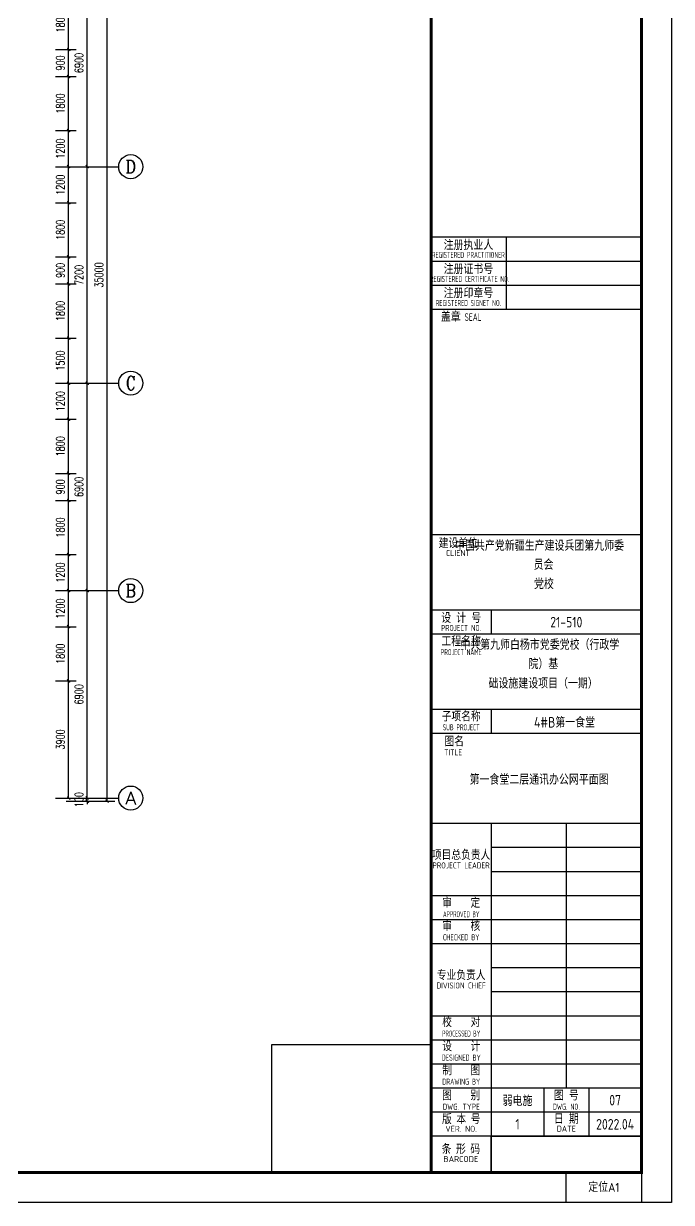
# Model space of a CAD drawing. Extents: x 1252172 to 1336272, y -987752 to -826269.
# Drawn here: x 1314705 to 1336272, y -987752 to -948543 of the extents above; entities that cross this region are included whole.
import ezdxf
from ezdxf.enums import TextEntityAlignment as Align

# ---------------------------------------------------------------- set-up
doc = ezdxf.new("R2010")
doc.units = 0
doc.header["$LTSCALE"] = 1000
doc.header["$PDSIZE"] = 50
for name, color, linetype in [('1-建筑底图', 8, 'Continuous'), ('AXIS_TEXT', 7, 'Continuous'), ('BTTK', 7, 'Continuous'), ('PUB_TITLE', 7, 'Continuous'), ('电-标注', 1, 'Continuous')]:
    doc.layers.add(name, color=color, linetype=linetype)
doc.layers.add('yichutu', color=7, linetype='Continuous', true_color=0xffffff, plot=False)
doc.layers.add('条形码', color=7, linetype='Continuous', plot=False)
doc.layers.add('验收章', color=7, linetype='Continuous', plot=False)
doc.styles.add('_TCH_AXIS', font='COMPLEX', dxfattribs={"bigfont": 'GBCBIG'})
doc.styles.add('A_DIM_T3', font='SIMPLEX', dxfattribs={"width": 0.7, "bigfont": 'HZ'})
doc.styles.add('COMPLEX', font='COMPLEX')
doc.styles.add('HZ(TK)', font='geniso.shx', dxfattribs={"width": 0.9, "bigfont": 'hztxt.shx'})
doc.dimstyles.new('_TCH_ARCH&&100', dxfattribs={"dimtxt": 280, "dimasz": 100, "dimexe": 250, "dimexo": 300, "dimgap": 135, "dimtad": 1, "dimdec": 0, "dimzin": 0, "dimdsep": 46, "dimtxsty": 'A_DIM_T3', "dimblk": 'ARCHTICK', "dimcen": 0.09, "dimclrt": 7, "dimazin": 2, "dimtfac": 1, "dimtdec": 0, "dimtix": 1, "dimtmove": 2, "dimatfit": 3, "dimfxl": 150, "dimtolj": 1, "dimtzin": 0, "dimarcsym": 0})

# ---------------------------------------------------------------- blocks, each defined once
blk = doc.blocks.new('vhtemplate_2020年新竖式图框_A1')
at = {"layer": 'BTTK'}
for p, q in [((831, 321.01), (761, 321.01)), ((786, 321.01), (786, 297.01)), ((831, 313.01), (761, 313.01)), ((831, 305.01), (761, 305.01)), ((831, 305.01), (761, 305.01)), ((786, 305.01), (786, 297.01)), ((831, 297.01), (761, 297.01)), ((831, 222), (761, 222)), ((831, 197), (761, 197)), ((781, 197), (781, 189)), ((831, 189), (761, 189)), ((831, 164), (761, 164)), ((781, 164), (781, 156)), ((831, 156), (761, 156)), ((831, 126), (761, 126)), ((781, 126), (781, 10)), ((806, 126), (806, 38)), ((831, 118), (781, 118)), ((831, 110), (781, 110)), ((831, 102), (761, 102)), ((831, 94), (761, 94)), ((831, 86), (761, 86)), ((831, 78), (781, 78)), ((831, 70), (781, 70)), ((831, 62), (761, 62)), ((831, 54), (761, 54)), ((831, 46), (761, 46)), ((831, 38), (761, 38)), ((798.5, 38), (798.5, 22)), ((813.5, 38), (813.5, 22)), ((831, 30), (761, 30)), ((831, 22), (761, 22))]:
    blk.add_line(p, q, dxfattribs=at)
at = {"layer": 'PUB_TITLE', "color": 7}
blk.add_lwpolyline([(0, 594), (841, 594), (841, 0), (0, 0)], close=True, dxfattribs=at)
at = {"layer": 'PUB_TITLE', "const_width": 1}
blk.add_lwpolyline([(25, 10), (831, 10), (831, 584), (25, 584)], close=True, dxfattribs=at)
blk.add_lwpolyline([(761, 10), (761, 584)], dxfattribs=at)
at = {"layer": '条形码'}
blk.add_lwpolyline([(781, 22), (831, 22), (831, 10), (781, 10)], close=True, dxfattribs=at)
at = {"layer": '验收章'}
for points in [[(761, 10), (707.93, 10), (707.93, 52.53), (761, 52.53)], [(806, 10), (831, 10), (831, 0), (806, 0)]]:
    blk.add_lwpolyline(points, close=True, dxfattribs=at)
at = {"layer": 'BTTK', "style": 'HZ(TK)'}
for s, height, p in [('注册执业人', 3, (773.42, 318.32)), ('注册证书号', 3, (773.42, 310.32)), ('注册印章号', 3, (773.42, 302.32)), ('CLIENT', 2, (769.95, 215.99)), ('设 计 号', 3, (771, 194.28)), ('工程名称', 3, (771, 186.52)), ('图 号', 3, (806, 35.46)), ('日 期', 3, (806, 27.67)), ('VER. NO.', 2, (771, 24.48)), ('DATE', 2, (806, 24.52))]:
    blk.add_text(s, height=height, dxfattribs=at).set_placement(p, align=Align.MIDDLE_CENTER)
for s, height, width, p in [('REGISTERED PRACTITIONER', 2, 0.65, (773.39, 315.16)), ('REGISTERED CERTIFICATE NO.', 2, 0.65, (773.78, 307.16)), ('REGISTERED SIGNET NO.', 2, 0.65, (773.39, 299.16)), ('建设单位', 3, 0.8, (770.01, 219.17)), ('PROJECT NO.', 2, 0.75, (771, 191.07)), ('PROJECT NAME', 2, 0.65, (771, 183.03)), ('子项名称', 3, 0.9, (771, 161.52)), ('SUB PROJECT', 2, 0.65, (771, 158.01)), ('项目总负责人', 3, 0.9, (770.96, 115.45)), ('PROJECT LEADER', 2, 0.8, (770.96, 112.09)), ('审    定', 3, 0.9, (771.02, 99.52)), ('APPROVED BY', 2, 0.6, (771.02, 95.87)), ('审    核', 3, 0.9, (771.02, 91.83)), ('CHECKED BY', 2, 0.7, (771.02, 88.18)), ('专业负责人', 3, 0.9, (771, 75.48)), ('DIVISION CHIEF', 2, 0.8, (771, 72.15)), ('校    对', 3, 0.9, (771.02, 59.83)), ('PROCESSED BY', 2, 0.6, (771.02, 56.17)), ('设    计', 3, 0.9, (771.02, 51.83)), ('DESIGNED BY', 2, 0.7, (771.02, 48.17)), ('制    图', 3, 0.9, (771.02, 43.83)), ('DRAWING BY', 2, 0.7, (771.02, 40.17)), ('图    别', 3, 0.9, (771.02, 35.5)), ('DWG. TYPE', 2, 0.8, (771.02, 31.84)), ('DWG. NO.', 2, 0.7, (806, 31.84)), ('版 本 号', 3, 0.9, (771.02, 27.57)), ('条 形 码', 3, 0.9, (770.9, 17.6)), ('BARCODE', 2, 0.95, (770.9, 14.42))]:
    blk.add_text(s, height=height, dxfattribs=dict(at, width=width)).set_placement(p, align=Align.MIDDLE_CENTER)
at = {"layer": 'BTTK', "color": 1, "style": 'HZ(TK)'}
blk.add_text('盖章  ', height=3, dxfattribs=at).set_placement((769.25, 294.46), align=Align.MIDDLE_CENTER)
at = {"layer": 'BTTK', "color": 1, "style": 'HZ(TK)', "width": 0.65}
blk.add_text('SEAL', height=2.5, dxfattribs=at).set_placement((774.96, 294.46), align=Align.MIDDLE_CENTER)
at = {"layer": 'BTTK', "style": 'HZ(TK)'}
for s, height, width, p in [('图名', 3, 0.9, (765.46, 153.22)), ('TITLE', 2, 0.8, (765.4, 149.68))]:
    blk.add_text(s, height=height, dxfattribs=dict(at, width=width)).set_placement(p, align=Align.MIDDLE_LEFT)
at = {"layer": 'BTTK', "color": 4, "style": 'HZ(TK)', "width": 0.9}
for tag, p in [('合作单位', (796, 511.5)), ('建设单位', (796, 209.5)), ('工程名称', (796, 176.5)), ('子项名称', (806, 160)), ('图纸名称', (796, 141))]:
    blk.add_attdef(tag, text='', height=3.5, dxfattribs=at).set_placement(p, align=Align.MIDDLE_CENTER)
for tag, p in [('注册证书号', (808.5, 309.01)), ('注册印章号', (808.5, 301.01)), ('设计号', (806, 193)), ('图别', (789.75, 34)), ('图号', (822.25, 34)), ('版本号', (789.75, 26)), ('日期', (822.25, 26))]:
    blk.add_attdef(tag, text='', height=3.5, dxfattribs=at).set_placement(p, align=Align.MIDDLE)
at = {"layer": '验收章', "style": 'HZ(TK)'}
blk.add_text('定位A1', height=3, dxfattribs=at).set_placement((818.5, 5), align=Align.MIDDLE_CENTER)
blk = doc.blocks.new('yct-841-594-84100-59400-100-1000.0')
at = {"layer": 'yichutu', "color": 7, "true_color": 0xffffff}
blk.add_lwpolyline([(0, 0), (0, 59400), (84100, 59400), (84100, 0)], close=True, dxfattribs=at)
blk = doc.blocks.new('_ArchTick')
at = {"color": 0, "linetype": 'ByBlock', "const_width": 0.4}
blk.add_lwpolyline([(-0.5, -0.5), (0.5, 0.5)], dxfattribs=at)
blk = doc.blocks.new('*D225')
at = {"layer": '1-建筑底图', "color": 0, "lineweight": -2, "transparency": 16777216}
for p, q in [((1123995, -974910), (1124745, -974910)), ((1123995, -975010), (1124745, -975010)), ((1124495, -974910), (1124495, -974810)), ((1124495, -975010), (1124495, -974910)), ((1124495, -975010), (1124495, -975110))]:
    blk.add_line(p, q, dxfattribs=at)
at = {"layer": 'Defpoints', "color": 0}
for p in [(1123695, -974910), (1123695, -975010), (1124495, -974910)]:
    blk.add_point(p, dxfattribs=at)
at = {"layer": '1-建筑底图', "color": 0, "lineweight": -2, "transparency": 16777216, "xscale": 100, "yscale": 100, "zscale": 100}
for p, rotation in [((1124495, -974910), 270), ((1124495, -975010), 90)]:
    blk.add_blockref('_ArchTick', p, dxfattribs=dict(at, rotation=rotation))
at = {"layer": '1-建筑底图', "color": 7, "transparency": 16777216, "insert": (1124220, -974960), "char_height": 280, "attachment_point": 5, "rotation": 90, "style": 'A_DIM_T3'}
blk.add_mtext('\\A1;100', dxfattribs=at)
blk = doc.blocks.new('*D226')
at = {"layer": '1-建筑底图', "color": 0, "lineweight": -2, "transparency": 16777216}
for p, q in [((1123995, -968010), (1124745, -968010)), ((1124495, -974910), (1124495, -968010)), ((1123995, -974910), (1124745, -974910))]:
    blk.add_line(p, q, dxfattribs=at)
at = {"layer": 'Defpoints', "color": 0}
for p in [(1123695, -968010), (1124495, -968010), (1123695, -974910)]:
    blk.add_point(p, dxfattribs=at)
at = {"layer": '1-建筑底图', "color": 0, "lineweight": -2, "transparency": 16777216, "xscale": 100, "yscale": 100, "zscale": 100}
for p, rotation in [((1124495, -968010), 90), ((1124495, -974910), 270)]:
    blk.add_blockref('_ArchTick', p, dxfattribs=dict(at, rotation=rotation))
at = {"layer": '1-建筑底图', "color": 7, "transparency": 16777216, "insert": (1124220, -971460), "char_height": 280, "attachment_point": 5, "rotation": 90, "style": 'A_DIM_T3'}
blk.add_mtext('\\A1;6900', dxfattribs=at)
blk = doc.blocks.new('*D227')
at = {"layer": '1-建筑底图', "color": 0, "lineweight": -2, "transparency": 16777216}
for p, q in [((1123995, -961110), (1124745, -961110)), ((1124495, -968010), (1124495, -961110)), ((1123995, -968010), (1124745, -968010))]:
    blk.add_line(p, q, dxfattribs=at)
at = {"layer": 'Defpoints', "color": 0}
for p in [(1123695, -961110), (1124495, -961110), (1123695, -968010)]:
    blk.add_point(p, dxfattribs=at)
at = {"layer": '1-建筑底图', "color": 0, "lineweight": -2, "transparency": 16777216, "xscale": 100, "yscale": 100, "zscale": 100}
for p, rotation in [((1124495, -961110), 90), ((1124495, -968010), 270)]:
    blk.add_blockref('_ArchTick', p, dxfattribs=dict(at, rotation=rotation))
at = {"layer": '1-建筑底图', "color": 7, "transparency": 16777216, "insert": (1124220, -964560), "char_height": 280, "attachment_point": 5, "rotation": 90, "style": 'A_DIM_T3'}
blk.add_mtext('\\A1;6900', dxfattribs=at)
blk = doc.blocks.new('*D228')
at = {"layer": '1-建筑底图', "color": 0, "lineweight": -2, "transparency": 16777216}
for p, q in [((1123995, -953910), (1124745, -953910)), ((1124495, -961110), (1124495, -953910)), ((1123995, -961110), (1124745, -961110))]:
    blk.add_line(p, q, dxfattribs=at)
at = {"layer": 'Defpoints', "color": 0}
for p in [(1123695, -953910), (1124495, -953910), (1123695, -961110)]:
    blk.add_point(p, dxfattribs=at)
at = {"layer": '1-建筑底图', "color": 0, "lineweight": -2, "transparency": 16777216, "xscale": 100, "yscale": 100, "zscale": 100}
for p, rotation in [((1124495, -953910), 90), ((1124495, -961110), 270)]:
    blk.add_blockref('_ArchTick', p, dxfattribs=dict(at, rotation=rotation))
at = {"layer": '1-建筑底图', "color": 7, "transparency": 16777216, "insert": (1124220, -957510), "char_height": 280, "attachment_point": 5, "rotation": 90, "style": 'A_DIM_T3'}
blk.add_mtext('\\A1;7200', dxfattribs=at)
blk = doc.blocks.new('*D229')
at = {"layer": '1-建筑底图', "color": 0, "lineweight": -2, "transparency": 16777216}
for p, q in [((1123995, -947010), (1124745, -947010)), ((1124495, -953910), (1124495, -947010)), ((1123995, -953910), (1124745, -953910))]:
    blk.add_line(p, q, dxfattribs=at)
at = {"layer": 'Defpoints', "color": 0}
for p in [(1123695, -947010), (1124495, -947010), (1123695, -953910)]:
    blk.add_point(p, dxfattribs=at)
at = {"layer": '1-建筑底图', "color": 0, "lineweight": -2, "transparency": 16777216, "xscale": 100, "yscale": 100, "zscale": 100}
for p, rotation in [((1124495, -947010), 90), ((1124495, -953910), 270)]:
    blk.add_blockref('_ArchTick', p, dxfattribs=dict(at, rotation=rotation))
at = {"layer": '1-建筑底图', "color": 7, "transparency": 16777216, "insert": (1124220, -950460), "char_height": 280, "attachment_point": 5, "rotation": 90, "style": 'A_DIM_T3'}
blk.add_mtext('\\A1;6900', dxfattribs=at)
blk = doc.blocks.new('*D232')
at = {"layer": '1-建筑底图', "color": 0, "lineweight": -2, "transparency": 16777216}
for p, q in [((1123798, -940010), (1125409, -940010)), ((1125159, -975010), (1125159, -940010)), ((1123798, -975010), (1125409, -975010))]:
    blk.add_line(p, q, dxfattribs=at)
at = {"layer": 'Defpoints', "color": 0}
for p in [(1123498, -940010), (1125159, -940010), (1123498, -975010)]:
    blk.add_point(p, dxfattribs=at)
at = {"layer": '1-建筑底图', "color": 0, "lineweight": -2, "transparency": 16777216, "xscale": 100, "yscale": 100, "zscale": 100}
for p, rotation in [((1125159, -940010), 90), ((1125159, -975010), 270)]:
    blk.add_blockref('_ArchTick', p, dxfattribs=dict(at, rotation=rotation))
at = {"layer": '1-建筑底图', "color": 7, "transparency": 16777216, "insert": (1124884, -957510), "char_height": 280, "attachment_point": 5, "rotation": 90, "style": 'A_DIM_T3'}
blk.add_mtext('\\A1;35000', dxfattribs=at)
blk = doc.blocks.new('*D284')
at = {"layer": '1-建筑底图', "color": 0, "lineweight": -2, "transparency": 16777216}
for p, q in [((1123433, -948210), (1124125, -948210)), ((1123875, -950010), (1123875, -948210)), ((1123433, -950010), (1124125, -950010))]:
    blk.add_line(p, q, dxfattribs=at)
at = {"layer": 'Defpoints', "color": 0}
for p in [(1123133, -948210), (1123875, -948210), (1123133, -950010)]:
    blk.add_point(p, dxfattribs=at)
at = {"layer": '1-建筑底图', "color": 0, "lineweight": -2, "transparency": 16777216, "xscale": 100, "yscale": 100, "zscale": 100}
for p, rotation in [((1123875, -948210), 90), ((1123875, -950010), 270)]:
    blk.add_blockref('_ArchTick', p, dxfattribs=dict(at, rotation=rotation))
at = {"layer": '1-建筑底图', "color": 7, "transparency": 16777216, "insert": (1123600, -949110), "char_height": 280, "attachment_point": 5, "rotation": 90, "style": 'A_DIM_T3'}
blk.add_mtext('\\A1;1800', dxfattribs=at)
blk = doc.blocks.new('*D285')
at = {"layer": '1-建筑底图', "color": 0, "lineweight": -2, "transparency": 16777216}
for p, q in [((1123433, -950010), (1124125, -950010)), ((1123875, -950910), (1123875, -950010)), ((1123433, -950910), (1124125, -950910))]:
    blk.add_line(p, q, dxfattribs=at)
at = {"layer": 'Defpoints', "color": 0}
for p in [(1123133, -950010), (1123875, -950010), (1123133, -950910)]:
    blk.add_point(p, dxfattribs=at)
at = {"layer": '1-建筑底图', "color": 0, "lineweight": -2, "transparency": 16777216, "xscale": 100, "yscale": 100, "zscale": 100}
for p, rotation in [((1123875, -950010), 90), ((1123875, -950910), 270)]:
    blk.add_blockref('_ArchTick', p, dxfattribs=dict(at, rotation=rotation))
at = {"layer": '1-建筑底图', "color": 7, "transparency": 16777216, "insert": (1123600, -950460), "char_height": 280, "attachment_point": 5, "rotation": 90, "style": 'A_DIM_T3'}
blk.add_mtext('\\A1;900', dxfattribs=at)
blk = doc.blocks.new('*D286')
at = {"layer": '1-建筑底图', "color": 0, "lineweight": -2, "transparency": 16777216}
for p, q in [((1123433, -950910), (1124125, -950910)), ((1123875, -952710), (1123875, -950910)), ((1123433, -952710), (1124125, -952710))]:
    blk.add_line(p, q, dxfattribs=at)
at = {"layer": 'Defpoints', "color": 0}
for p in [(1123133, -950910), (1123875, -950910), (1123133, -952710)]:
    blk.add_point(p, dxfattribs=at)
at = {"layer": '1-建筑底图', "color": 0, "lineweight": -2, "transparency": 16777216, "xscale": 100, "yscale": 100, "zscale": 100}
for p, rotation in [((1123875, -950910), 90), ((1123875, -952710), 270)]:
    blk.add_blockref('_ArchTick', p, dxfattribs=dict(at, rotation=rotation))
at = {"layer": '1-建筑底图', "color": 7, "transparency": 16777216, "insert": (1123600, -951810), "char_height": 280, "attachment_point": 5, "rotation": 90, "style": 'A_DIM_T3'}
blk.add_mtext('\\A1;1800', dxfattribs=at)
blk = doc.blocks.new('*D287')
at = {"layer": '1-建筑底图', "color": 0, "lineweight": -2, "transparency": 16777216}
for p, q in [((1123433, -952710), (1124125, -952710)), ((1123875, -953910), (1123875, -952710)), ((1123433, -953910), (1124125, -953910))]:
    blk.add_line(p, q, dxfattribs=at)
at = {"layer": 'Defpoints', "color": 0}
for p in [(1123133, -952710), (1123875, -952710), (1123133, -953910)]:
    blk.add_point(p, dxfattribs=at)
at = {"layer": '1-建筑底图', "color": 0, "lineweight": -2, "transparency": 16777216, "xscale": 100, "yscale": 100, "zscale": 100}
for p, rotation in [((1123875, -952710), 90), ((1123875, -953910), 270)]:
    blk.add_blockref('_ArchTick', p, dxfattribs=dict(at, rotation=rotation))
at = {"layer": '1-建筑底图', "color": 7, "transparency": 16777216, "insert": (1123600, -953310), "char_height": 280, "attachment_point": 5, "rotation": 90, "style": 'A_DIM_T3'}
blk.add_mtext('\\A1;1200', dxfattribs=at)
blk = doc.blocks.new('*D288')
at = {"layer": '1-建筑底图', "color": 0, "lineweight": -2, "transparency": 16777216}
for p, q in [((1123433, -953910), (1124125, -953910)), ((1123875, -955110), (1123875, -953910)), ((1123433, -955110), (1124125, -955110))]:
    blk.add_line(p, q, dxfattribs=at)
at = {"layer": 'Defpoints', "color": 0}
for p in [(1123133, -953910), (1123875, -953910), (1123133, -955110)]:
    blk.add_point(p, dxfattribs=at)
at = {"layer": '1-建筑底图', "color": 0, "lineweight": -2, "transparency": 16777216, "xscale": 100, "yscale": 100, "zscale": 100}
for p, rotation in [((1123875, -953910), 90), ((1123875, -955110), 270)]:
    blk.add_blockref('_ArchTick', p, dxfattribs=dict(at, rotation=rotation))
at = {"layer": '1-建筑底图', "color": 7, "transparency": 16777216, "insert": (1123600, -954510), "char_height": 280, "attachment_point": 5, "rotation": 90, "style": 'A_DIM_T3'}
blk.add_mtext('\\A1;1200', dxfattribs=at)
blk = doc.blocks.new('*D289')
at = {"layer": '1-建筑底图', "color": 0, "lineweight": -2, "transparency": 16777216}
for p, q in [((1123433, -955110), (1124125, -955110)), ((1123875, -956910), (1123875, -955110)), ((1123433, -956910), (1124125, -956910))]:
    blk.add_line(p, q, dxfattribs=at)
at = {"layer": 'Defpoints', "color": 0}
for p in [(1123133, -955110), (1123875, -955110), (1123133, -956910)]:
    blk.add_point(p, dxfattribs=at)
at = {"layer": '1-建筑底图', "color": 0, "lineweight": -2, "transparency": 16777216, "xscale": 100, "yscale": 100, "zscale": 100}
for p, rotation in [((1123875, -955110), 90), ((1123875, -956910), 270)]:
    blk.add_blockref('_ArchTick', p, dxfattribs=dict(at, rotation=rotation))
at = {"layer": '1-建筑底图', "color": 7, "transparency": 16777216, "insert": (1123600, -956010), "char_height": 280, "attachment_point": 5, "rotation": 90, "style": 'A_DIM_T3'}
blk.add_mtext('\\A1;1800', dxfattribs=at)
blk = doc.blocks.new('*D290')
at = {"layer": '1-建筑底图', "color": 0, "lineweight": -2, "transparency": 16777216}
for p, q in [((1123433, -956910), (1124125, -956910)), ((1123875, -957810), (1123875, -956910)), ((1123433, -957810), (1124125, -957810))]:
    blk.add_line(p, q, dxfattribs=at)
at = {"layer": 'Defpoints', "color": 0}
for p in [(1123133, -956910), (1123875, -956910), (1123133, -957810)]:
    blk.add_point(p, dxfattribs=at)
at = {"layer": '1-建筑底图', "color": 0, "lineweight": -2, "transparency": 16777216, "xscale": 100, "yscale": 100, "zscale": 100}
for p, rotation in [((1123875, -956910), 90), ((1123875, -957810), 270)]:
    blk.add_blockref('_ArchTick', p, dxfattribs=dict(at, rotation=rotation))
at = {"layer": '1-建筑底图', "color": 7, "transparency": 16777216, "insert": (1123600, -957360), "char_height": 280, "attachment_point": 5, "rotation": 90, "style": 'A_DIM_T3'}
blk.add_mtext('\\A1;900', dxfattribs=at)
blk = doc.blocks.new('*D291')
at = {"layer": '1-建筑底图', "color": 0, "lineweight": -2, "transparency": 16777216}
for p, q in [((1123433, -957810), (1124125, -957810)), ((1123875, -959610), (1123875, -957810)), ((1123433, -959610), (1124125, -959610))]:
    blk.add_line(p, q, dxfattribs=at)
at = {"layer": 'Defpoints', "color": 0}
for p in [(1123133, -957810), (1123875, -957810), (1123133, -959610)]:
    blk.add_point(p, dxfattribs=at)
at = {"layer": '1-建筑底图', "color": 0, "lineweight": -2, "transparency": 16777216, "xscale": 100, "yscale": 100, "zscale": 100}
for p, rotation in [((1123875, -957810), 90), ((1123875, -959610), 270)]:
    blk.add_blockref('_ArchTick', p, dxfattribs=dict(at, rotation=rotation))
at = {"layer": '1-建筑底图', "color": 7, "transparency": 16777216, "insert": (1123600, -958710), "char_height": 280, "attachment_point": 5, "rotation": 90, "style": 'A_DIM_T3'}
blk.add_mtext('\\A1;1800', dxfattribs=at)
blk = doc.blocks.new('*D292')
at = {"layer": '1-建筑底图', "color": 0, "lineweight": -2, "transparency": 16777216}
for p, q in [((1123433, -959610), (1124125, -959610)), ((1123875, -961110), (1123875, -959610)), ((1123433, -961110), (1124125, -961110))]:
    blk.add_line(p, q, dxfattribs=at)
at = {"layer": 'Defpoints', "color": 0}
for p in [(1123133, -959610), (1123875, -959610), (1123133, -961110)]:
    blk.add_point(p, dxfattribs=at)
at = {"layer": '1-建筑底图', "color": 0, "lineweight": -2, "transparency": 16777216, "xscale": 100, "yscale": 100, "zscale": 100}
for p, rotation in [((1123875, -959610), 90), ((1123875, -961110), 270)]:
    blk.add_blockref('_ArchTick', p, dxfattribs=dict(at, rotation=rotation))
at = {"layer": '1-建筑底图', "color": 7, "transparency": 16777216, "insert": (1123600, -960360), "char_height": 280, "attachment_point": 5, "rotation": 90, "style": 'A_DIM_T3'}
blk.add_mtext('\\A1;1500', dxfattribs=at)
blk = doc.blocks.new('*D293')
at = {"layer": '1-建筑底图', "color": 0, "lineweight": -2, "transparency": 16777216}
for p, q in [((1123433, -961110), (1124125, -961110)), ((1123875, -962310), (1123875, -961110)), ((1123433, -962310), (1124125, -962310))]:
    blk.add_line(p, q, dxfattribs=at)
at = {"layer": 'Defpoints', "color": 0}
for p in [(1123133, -961110), (1123875, -961110), (1123133, -962310)]:
    blk.add_point(p, dxfattribs=at)
at = {"layer": '1-建筑底图', "color": 0, "lineweight": -2, "transparency": 16777216, "xscale": 100, "yscale": 100, "zscale": 100}
for p, rotation in [((1123875, -961110), 90), ((1123875, -962310), 270)]:
    blk.add_blockref('_ArchTick', p, dxfattribs=dict(at, rotation=rotation))
at = {"layer": '1-建筑底图', "color": 7, "transparency": 16777216, "insert": (1123600, -961710), "char_height": 280, "attachment_point": 5, "rotation": 90, "style": 'A_DIM_T3'}
blk.add_mtext('\\A1;1200', dxfattribs=at)
blk = doc.blocks.new('*D294')
at = {"layer": '1-建筑底图', "color": 0, "lineweight": -2, "transparency": 16777216}
for p, q in [((1123433, -962310), (1124125, -962310)), ((1123875, -964110), (1123875, -962310)), ((1123433, -964110), (1124125, -964110))]:
    blk.add_line(p, q, dxfattribs=at)
at = {"layer": 'Defpoints', "color": 0}
for p in [(1123133, -962310), (1123875, -962310), (1123133, -964110)]:
    blk.add_point(p, dxfattribs=at)
at = {"layer": '1-建筑底图', "color": 0, "lineweight": -2, "transparency": 16777216, "xscale": 100, "yscale": 100, "zscale": 100}
for p, rotation in [((1123875, -962310), 90), ((1123875, -964110), 270)]:
    blk.add_blockref('_ArchTick', p, dxfattribs=dict(at, rotation=rotation))
at = {"layer": '1-建筑底图', "color": 7, "transparency": 16777216, "insert": (1123600, -963210), "char_height": 280, "attachment_point": 5, "rotation": 90, "style": 'A_DIM_T3'}
blk.add_mtext('\\A1;1800', dxfattribs=at)
blk = doc.blocks.new('*D295')
at = {"layer": '1-建筑底图', "color": 0, "lineweight": -2, "transparency": 16777216}
for p, q in [((1123433, -964110), (1124125, -964110)), ((1123875, -965010), (1123875, -964110)), ((1123433, -965010), (1124125, -965010))]:
    blk.add_line(p, q, dxfattribs=at)
at = {"layer": 'Defpoints', "color": 0}
for p in [(1123133, -964110), (1123875, -964110), (1123133, -965010)]:
    blk.add_point(p, dxfattribs=at)
at = {"layer": '1-建筑底图', "color": 0, "lineweight": -2, "transparency": 16777216, "xscale": 100, "yscale": 100, "zscale": 100}
for p, rotation in [((1123875, -964110), 90), ((1123875, -965010), 270)]:
    blk.add_blockref('_ArchTick', p, dxfattribs=dict(at, rotation=rotation))
at = {"layer": '1-建筑底图', "color": 7, "transparency": 16777216, "insert": (1123600, -964560), "char_height": 280, "attachment_point": 5, "rotation": 90, "style": 'A_DIM_T3'}
blk.add_mtext('\\A1;900', dxfattribs=at)
blk = doc.blocks.new('*D296')
at = {"layer": '1-建筑底图', "color": 0, "lineweight": -2, "transparency": 16777216}
for p, q in [((1123433, -965010), (1124125, -965010)), ((1123875, -966810), (1123875, -965010)), ((1123433, -966810), (1124125, -966810))]:
    blk.add_line(p, q, dxfattribs=at)
at = {"layer": 'Defpoints', "color": 0}
for p in [(1123133, -965010), (1123875, -965010), (1123133, -966810)]:
    blk.add_point(p, dxfattribs=at)
at = {"layer": '1-建筑底图', "color": 0, "lineweight": -2, "transparency": 16777216, "xscale": 100, "yscale": 100, "zscale": 100}
for p, rotation in [((1123875, -965010), 90), ((1123875, -966810), 270)]:
    blk.add_blockref('_ArchTick', p, dxfattribs=dict(at, rotation=rotation))
at = {"layer": '1-建筑底图', "color": 7, "transparency": 16777216, "insert": (1123600, -965910), "char_height": 280, "attachment_point": 5, "rotation": 90, "style": 'A_DIM_T3'}
blk.add_mtext('\\A1;1800', dxfattribs=at)
blk = doc.blocks.new('*D297')
at = {"layer": '1-建筑底图', "color": 0, "lineweight": -2, "transparency": 16777216}
for p, q in [((1123433, -966810), (1124125, -966810)), ((1123875, -968010), (1123875, -966810)), ((1123433, -968010), (1124125, -968010))]:
    blk.add_line(p, q, dxfattribs=at)
at = {"layer": 'Defpoints', "color": 0}
for p in [(1123133, -966810), (1123875, -966810), (1123133, -968010)]:
    blk.add_point(p, dxfattribs=at)
at = {"layer": '1-建筑底图', "color": 0, "lineweight": -2, "transparency": 16777216, "xscale": 100, "yscale": 100, "zscale": 100}
for p, rotation in [((1123875, -966810), 90), ((1123875, -968010), 270)]:
    blk.add_blockref('_ArchTick', p, dxfattribs=dict(at, rotation=rotation))
at = {"layer": '1-建筑底图', "color": 7, "transparency": 16777216, "insert": (1123600, -967410), "char_height": 280, "attachment_point": 5, "rotation": 90, "style": 'A_DIM_T3'}
blk.add_mtext('\\A1;1200', dxfattribs=at)
blk = doc.blocks.new('*D298')
at = {"layer": '1-建筑底图', "color": 0, "lineweight": -2, "transparency": 16777216}
for p, q in [((1123433, -968010), (1124125, -968010)), ((1123875, -969210), (1123875, -968010)), ((1123433, -969210), (1124125, -969210))]:
    blk.add_line(p, q, dxfattribs=at)
at = {"layer": 'Defpoints', "color": 0}
for p in [(1123133, -968010), (1123875, -968010), (1123133, -969210)]:
    blk.add_point(p, dxfattribs=at)
at = {"layer": '1-建筑底图', "color": 0, "lineweight": -2, "transparency": 16777216, "xscale": 100, "yscale": 100, "zscale": 100}
for p, rotation in [((1123875, -968010), 90), ((1123875, -969210), 270)]:
    blk.add_blockref('_ArchTick', p, dxfattribs=dict(at, rotation=rotation))
at = {"layer": '1-建筑底图', "color": 7, "transparency": 16777216, "insert": (1123600, -968610), "char_height": 280, "attachment_point": 5, "rotation": 90, "style": 'A_DIM_T3'}
blk.add_mtext('\\A1;1200', dxfattribs=at)
blk = doc.blocks.new('*D299')
at = {"layer": '1-建筑底图', "color": 0, "lineweight": -2, "transparency": 16777216}
for p, q in [((1123433, -969210), (1124125, -969210)), ((1123875, -971010), (1123875, -969210)), ((1123433, -971010), (1124125, -971010))]:
    blk.add_line(p, q, dxfattribs=at)
at = {"layer": 'Defpoints', "color": 0}
for p in [(1123133, -969210), (1123875, -969210), (1123133, -971010)]:
    blk.add_point(p, dxfattribs=at)
at = {"layer": '1-建筑底图', "color": 0, "lineweight": -2, "transparency": 16777216, "xscale": 100, "yscale": 100, "zscale": 100}
for p, rotation in [((1123875, -969210), 90), ((1123875, -971010), 270)]:
    blk.add_blockref('_ArchTick', p, dxfattribs=dict(at, rotation=rotation))
at = {"layer": '1-建筑底图', "color": 7, "transparency": 16777216, "insert": (1123600, -970110), "char_height": 280, "attachment_point": 5, "rotation": 90, "style": 'A_DIM_T3'}
blk.add_mtext('\\A1;1800', dxfattribs=at)
blk = doc.blocks.new('*D300')
at = {"layer": '1-建筑底图', "color": 0, "lineweight": -2, "transparency": 16777216}
for p, q in [((1123433, -971010), (1124125, -971010)), ((1123875, -974910), (1123875, -971010)), ((1123433, -974910), (1124125, -974910))]:
    blk.add_line(p, q, dxfattribs=at)
at = {"layer": 'Defpoints', "color": 0}
for p in [(1123133, -971010), (1123875, -971010), (1123133, -974910)]:
    blk.add_point(p, dxfattribs=at)
at = {"layer": '1-建筑底图', "color": 0, "lineweight": -2, "transparency": 16777216, "xscale": 100, "yscale": 100, "zscale": 100}
for p, rotation in [((1123875, -971010), 90), ((1123875, -974910), 270)]:
    blk.add_blockref('_ArchTick', p, dxfattribs=dict(at, rotation=rotation))
at = {"layer": '1-建筑底图', "color": 7, "transparency": 16777216, "insert": (1123600, -972960), "char_height": 280, "attachment_point": 5, "rotation": 90, "style": 'A_DIM_T3'}
blk.add_mtext('\\A1;3900', dxfattribs=at)
blk = doc.blocks.new('_AXISO')
blk.add_circle((0, 0), 0.5)
at = {"layer": 'AXIS_TEXT', "style": 'COMPLEX', "width": 1.041667}
blk.add_attdef('A', text='', height=0.56, dxfattribs=at).set_placement((-0.25, -0.28), (0.25, -0.28), align=Align.FIT)
blk = doc.blocks.new('1-2层建筑底图')
at = {"layer": '1-建筑底图'}
for p, q in [((1123497.5, -953910), (1125541.9, -953910)), ((1123497.5, -961110), (1125541.9, -961110)), ((1123497.5, -968010), (1125541.9, -968010)), ((1123497.5, -974910), (1125541.9, -974910))]:
    blk.add_line(p, q, dxfattribs=at)
ref = blk.add_blockref('_AXISO', (1125941.9, -953910), dxfattribs=dict(at, xscale=800, yscale=800, zscale=800))
ref.add_attrib('A', 'D', dxfattribs={"layer": 'AXIS_TEXT', "height": 435.3, "style": '_TCH_AXIS'}).set_placement((1125765.7, -954127.6), (1126118.1, -954127.6), align=Align.FIT)
ref = blk.add_blockref('_AXISO', (1125941.9, -961110), dxfattribs=dict(at, xscale=800, yscale=800, zscale=800))
ref.add_attrib('A', 'C', dxfattribs={"layer": 'AXIS_TEXT', "height": 455.7, "style": '_TCH_AXIS'}).set_placement((1125779.1, -961337.8), (1126104.6, -961337.8), align=Align.FIT)
ref = blk.add_blockref('_AXISO', (1125941.9, -968010), dxfattribs=dict(at, xscale=800, yscale=800, zscale=800))
ref.add_attrib('A', 'B', dxfattribs={"layer": 'AXIS_TEXT', "height": 435.3, "style": '_TCH_AXIS'}).set_placement((1125765.7, -968227.6), (1126118.1, -968227.6), align=Align.FIT)
ref = blk.add_blockref('_AXISO', (1125941.9, -974910), dxfattribs=dict(at, xscale=800, yscale=800, zscale=800))
ref.add_attrib('A', 'A', dxfattribs={"layer": 'AXIS_TEXT', "height": 425.2, "style": '_TCH_AXIS'}).set_placement((1125759.7, -975122.6), (1126124.1, -975122.6), align=Align.FIT)
for p1, p2, distance, picture, middle in [((1123497.5, -975010), (1123497.5, -940010), -1661, '*D232', (1124883.6, -957510)), ((1123694.9, -953910), (1123694.9, -947010), -800, '*D229', (1124219.9, -950460)), ((1123133, -950010), (1123133, -948210), -742, '*D284', (1123600, -949110)), ((1123133, -950910), (1123133, -950010), -742, '*D285', (1123600, -950460)), ((1123133, -952710), (1123133, -950910), -742, '*D286', (1123600, -951810)), ((1123133, -953910), (1123133, -952710), -742, '*D287', (1123600, -953310)), ((1123133, -955110), (1123133, -953910), -742, '*D288', (1123600, -954510)), ((1123694.9, -961110), (1123694.9, -953910), -800, '*D228', (1124219.9, -957510)), ((1123133, -956910), (1123133, -955110), -742, '*D289', (1123600, -956010)), ((1123133, -957810), (1123133, -956910), -742, '*D290', (1123600, -957360)), ((1123133, -959610), (1123133, -957810), -742, '*D291', (1123600, -958710)), ((1123133, -961110), (1123133, -959610), -742, '*D292', (1123600, -960360)), ((1123133, -962310), (1123133, -961110), -742, '*D293', (1123600, -961710)), ((1123694.9, -968010), (1123694.9, -961110), -800, '*D227', (1124219.9, -964560)), ((1123133, -964110), (1123133, -962310), -742, '*D294', (1123600, -963210)), ((1123133, -965010), (1123133, -964110), -742, '*D295', (1123600, -964560)), ((1123133, -966810), (1123133, -965010), -742, '*D296', (1123600, -965910)), ((1123133, -968010), (1123133, -966810), -742, '*D297', (1123600, -967410)), ((1123133, -969210.3), (1123133, -968010), -742, '*D298', (1123600, -968610.2)), ((1123694.9, -974910), (1123694.9, -968010), -800, '*D226', (1124219.9, -971460)), ((1123133, -971010.3), (1123133, -969210.3), -742, '*D299', (1123600, -970110.3)), ((1123133, -974910), (1123133, -971010.3), -742, '*D300', (1123600, -972960.2)), ((1123694.9, -975010), (1123694.9, -974910), -800, '*D225', (1124219.9, -974960))]:
    dim = blk.add_aligned_dim(p1=p1, p2=p2, distance=distance, dimstyle='_TCH_ARCH&&100', dxfattribs=at)
    dim.commit()
    dim.dimension.update_dxf_attribs({"geometry": picture, "text_midpoint": middle})

msp = doc.modelspace()

# ---------------------------------------------------------------- block references
at = {"layer": '1-建筑底图'}
msp.add_blockref('1-2层建筑底图', (192330, 607), dxfattribs=at)
at = {"layer": 'yichutu'}
msp.add_blockref('yct-841-594-84100-59400-100-1000.0', (1252172, -987752), dxfattribs=at)
at = {"layer": '电-标注'}
ref = msp.add_blockref('vhtemplate_2020年新竖式图框_A1', (1252172, -987752), dxfattribs=dict(at, xscale=100, yscale=100, zscale=100))
ref.add_attrib('建设单位_001', '中国共产党新疆生产建设兵团第九师委', (1329070, -966079), dxfattribs={"layer": 'BTTK', "color": 4, "height": 350, "style": 'HZ(TK)', "width": 0.9})
ref.add_attrib('工程名称_001', '中共第九师白杨市党委党校（行政学', (1329244, -969373), dxfattribs={"layer": 'BTTK', "color": 4, "height": 350, "style": 'HZ(TK)', "width": 0.9})
ref.add_attrib('子项名称_001', '4#B第一食堂', (1331698, -971958), dxfattribs={"layer": 'BTTK', "color": 4, "height": 350, "style": 'HZ(TK)', "width": 0.9})
ref.add_attrib('图纸名称_001', '第一食堂二层通讯办公网平面图', (1329551, -973858), dxfattribs={"layer": 'BTTK', "color": 4, "height": 350, "style": 'HZ(TK)', "width": 0.9})
ref.add_attrib('设计号', '21-510', dxfattribs={"layer": 'BTTK', "color": 4, "height": 350, "style": 'HZ(TK)', "width": 0.9}).set_placement((1332772, -968452), align=Align.MIDDLE)
ref.add_attrib('图别', '弱电施', dxfattribs={"layer": 'BTTK', "color": 4, "height": 350, "style": 'HZ(TK)', "width": 0.9}).set_placement((1331147, -984352), align=Align.MIDDLE)
ref.add_attrib('图号', '07', dxfattribs={"layer": 'BTTK', "color": 4, "height": 350, "style": 'HZ(TK)', "width": 0.9}).set_placement((1334397, -984352), align=Align.MIDDLE)
ref.add_attrib('版本号', '1', dxfattribs={"layer": 'BTTK', "color": 4, "height": 350, "style": 'HZ(TK)', "width": 0.9}).set_placement((1331147, -985152), align=Align.MIDDLE)
ref.add_attrib('日期', '2022.04', dxfattribs={"layer": 'BTTK', "color": 4, "height": 350, "style": 'HZ(TK)', "width": 0.9}).set_placement((1334397, -985152), align=Align.MIDDLE)
ref.add_attrib('建设单位_002', '员会', (1331685, -966711), dxfattribs={"layer": 'BTTK', "color": 4, "height": 350, "style": 'HZ(TK)', "width": 0.9})
ref.add_attrib('建设单位_003', '党校', (1331695, -967353), dxfattribs={"layer": 'BTTK', "color": 4, "height": 350, "style": 'HZ(TK)', "width": 0.9})
ref.add_attrib('工程名称_002', '院）基', (1331512, -970014), dxfattribs={"layer": 'BTTK', "color": 4, "height": 350, "style": 'HZ(TK)', "width": 0.9})
ref.add_attrib('工程名称_003', '础设施建设项目（一期）', (1330182, -970659), dxfattribs={"layer": 'BTTK', "color": 4, "height": 350, "style": 'HZ(TK)', "width": 0.9})

doc.saveas('drawing.dxf')
